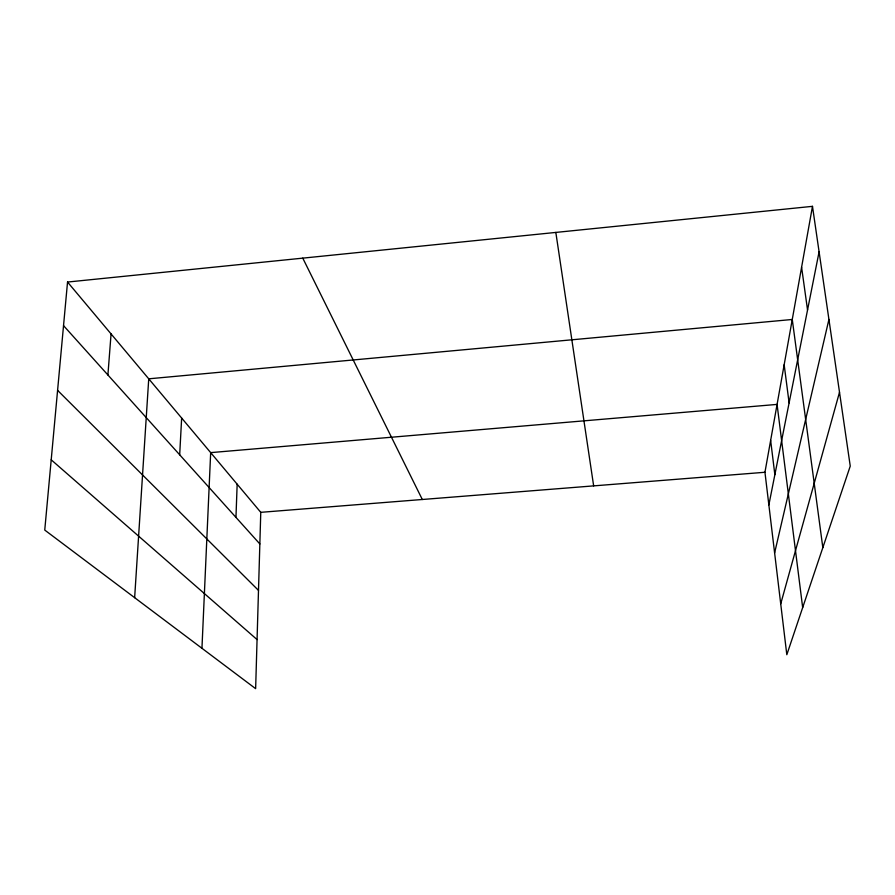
<?xml version="1.0" encoding="UTF-8"?>
<svg xmlns="http://www.w3.org/2000/svg" width="895" height="895" viewBox="0 0 895 895"><rect width="100%" height="100%" fill="white"/><g stroke="black" fill="none" stroke-linecap="round" stroke-linejoin="round"><path stroke-width="1.34" d="M67.539 282.048L260.769 512.332L255.634 688.658L44.75 530.075L67.539 282.048L812.481 206.342L850.25 466.105L786.817 654.726L764.945 472.269L812.481 206.342M235.956 517.388L237.164 484.195M201.946 648.282L210.672 452.624L777.073 404.406L802.67 607.571M179.682 454.805L181.651 418.054M134.642 597.67L148.738 378.82L792.265 319.481L822.829 547.628M107.903 374.983L111.069 333.924M768.861 504.937L819.093 251.797M774.611 552.953L828.927 319.437M780.72 603.868L839.51 392.234M260.769 512.332L764.945 472.269M51.205 459.806L257.066 639.578M57.582 390.354L258.498 590.398M63.534 325.635L259.852 543.959M302.778 258.14L422.306 499.499M555.829 232.42L593.653 485.884M801.596 267.247L807.547 309.994M784.165 364.768L789.11 402.895M770.64 440.385L774.857 474.708"/></g></svg>
